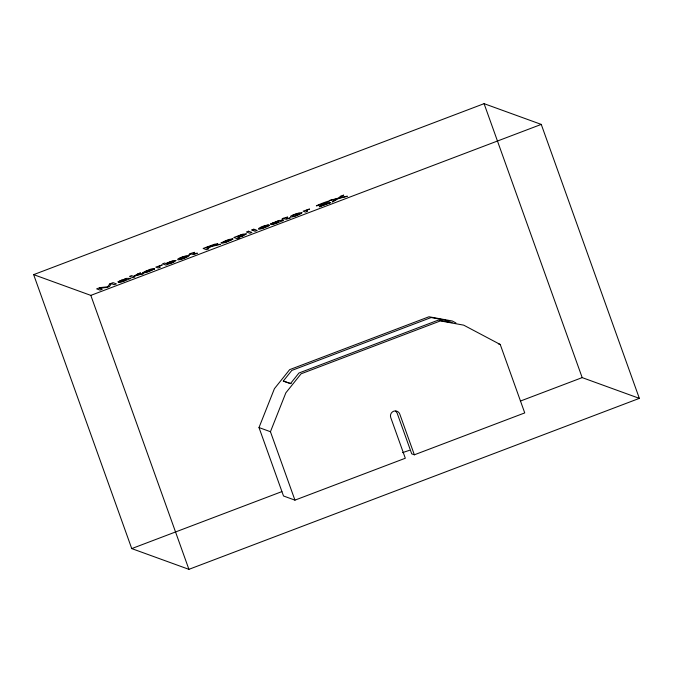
<?xml version="1.0" encoding="UTF-8"?>
<svg xmlns="http://www.w3.org/2000/svg" width="673" height="673" viewBox="0 0 673 673"><rect width="100%" height="100%" fill="white"/><g stroke="black" fill="none" stroke-linecap="round" stroke-linejoin="round"><path stroke-width="1.01" d="M294.942 500.14L270.445 431.713L285.857 392.813L301.092 373.801L440.411 320.92L463.697 325.152L500.232 344.483L524.738 412.911L414.358 454.805L399.779 414.08A4.896 4.804 -70.1 0 0 393.621 411.228A4.896 4.804 -70.1 0 0 390.735 417.512L405.314 458.237L294.942 500.14L283.51 495.984L259.004 427.565L274.424 388.666L289.659 369.645L428.979 316.764L452.264 320.996L455.915 322.931M283.291 381.061L291.804 370.428L431.124 317.547L444.954 320.062L452.105 322.653L438.266 320.138L298.947 373.019L290.433 383.652L283.291 381.061A137.216 134.6 -70.1 0 0 291.157 383.56M122.049 279.867L117.935 281.878L126.49 278.378L130.915 278.386L121.493 281.979L118.355 282.542L125.708 279.034L123.639 279.539M33.65 274.634L484.08 103.659L541.26 124.404L639.35 398.366L188.92 569.341L131.74 548.596L33.65 274.634L90.821 295.388L541.26 124.404M131.74 548.596L281.886 491.601M520.347 401.083L582.179 377.612L639.35 398.366M498.331 343.794L500.232 344.483M414.358 454.805L411.725 453.846L397.146 413.121L395.749 411.077M259.004 427.565L270.445 431.713M484.08 103.659L582.179 377.612M90.821 295.388L188.92 569.341M402.622 452.643A17.616 2.204 -19.7 0 1 409.478 450.346M326.203 202.539L319.759 206.031L319.28 206.88L330.737 202.523L321.231 205.845C348.496 191.99 295.64 213.787 326.203 202.539M269.326 225.194L269.141 225.573A4.635 0.58 -19.7 0 1 267.644 226.431C252.224 232.934 258.794 226.212 268.561 224.917L263.008 226.624L260.392 228.122L263.219 227.903L269.326 225.194M175.872 260.569L173.794 262.091L165.962 265.069L162.572 263.841L164.607 263.067L165.836 263.513L173.289 260.644L175.872 260.569M189.096 255.547C188.625 257.179 175.384 261.822 177.983 258.903A5.569 0.698 -19.7 0 1 180.65 257.633L186.303 255.706L189.096 255.547M301.908 212.727C301.428 214.359 288.187 219.003 290.786 216.083A5.569 0.698 -19.7 0 1 293.453 214.813L299.106 212.887L301.908 212.727M166.483 263.631C175.678 263.513 175.485 258.365 166.483 263.631M272.615 223.192L270.546 223.949L279.11 220.441L283.535 220.45L274.113 224.05L270.975 224.614L278.328 221.106L272.615 223.192M120.669 281.625C121.737 281.794 126.633 280.347 126.171 279.245L120.669 281.625M273.288 223.697C274.357 223.865 279.245 222.418 278.782 221.316L273.288 223.697M142.886 272.557L143.955 272.944L147.623 272.035L154.655 268.796L148.834 271.362L145.351 272.085L154.496 268.611L150.272 269.25L142.886 272.557M221.181 242.835L222.25 243.222L225.918 242.322L232.951 239.075L227.138 241.641L223.646 242.364L232.799 238.89L228.576 239.529L221.181 242.835M237.031 236.812C244.215 237.527 247.689 231.125 237.031 236.812M246.259 233.918L243.735 235.575L238.133 237.476L239.395 237.931L237.291 238.73L233.859 237.476L242.701 234.204L246.259 233.918M215.394 244.627L206.998 248.135L205.845 247.714L215.394 244.627M109.758 283.897L107.73 286.791L99.957 287.615L96.634 288.877L100.016 290.105L102.229 289.264L99.318 288.254L107.091 287.421L109.388 286.547L111.424 283.661L114.225 284.713L116.429 283.88L113.047 282.652L109.758 283.897M186.892 256.455C177.815 262.066 176.974 256.909 186.892 256.455M299.704 213.635C290.618 219.247 289.777 214.09 299.704 213.635M217.732 243.794L216.008 244.846C229.67 242.86 207.932 246.528 207.385 248.278L208.832 248.8L206.51 249.683L203.128 248.455L214.401 244.257L217.732 243.794M159.299 266.205L158.912 266.693L160.334 267.215L158.231 268.005L155.766 267.114L162.235 264.952L159.299 266.205M306.619 210.287L306.232 210.775L307.645 211.297L305.55 212.088L303.086 211.196L309.546 209.034L306.619 210.287M145.587 271.354L145.074 271.942L152.014 269.309L145.587 271.354M223.89 241.632L223.377 242.221L230.309 239.588L223.89 241.632M340.917 196.154L337.871 198.266L329.307 200.562L336.702 198.981L332.302 201.934L338.46 198.569L347.344 196.222L339.579 197.887L343.684 195.103L340.917 196.154M137.847 273.911L133.515 276.342L131.546 275.627L129.536 276.393L132.909 277.621L134.928 276.855L134.003 276.519L135.45 275.737L143.265 273.692L136.678 275.047L140.531 272.893L137.847 273.911M197.223 253.208L193.521 254.529L190.981 253.999L188.945 254.52L190.636 253.872L189.954 253.628L194.758 252.316L193.101 253.191L194.707 253.78L197.223 253.208M290.113 217.951L286.412 219.272L283.871 218.742L281.844 219.255L283.535 218.616L282.845 218.363L287.649 217.051L285.991 217.934L287.598 218.515L290.113 217.951M248.53 231.226L246.427 232.017L249.809 233.245L251.912 232.454L248.53 231.226M253.805 229.215L251.677 230.031L254.276 229.392L253.805 229.215M254.739 229.552L252.602 230.368L255.059 231.251L257.187 230.444L254.739 229.552"/></g></svg>
